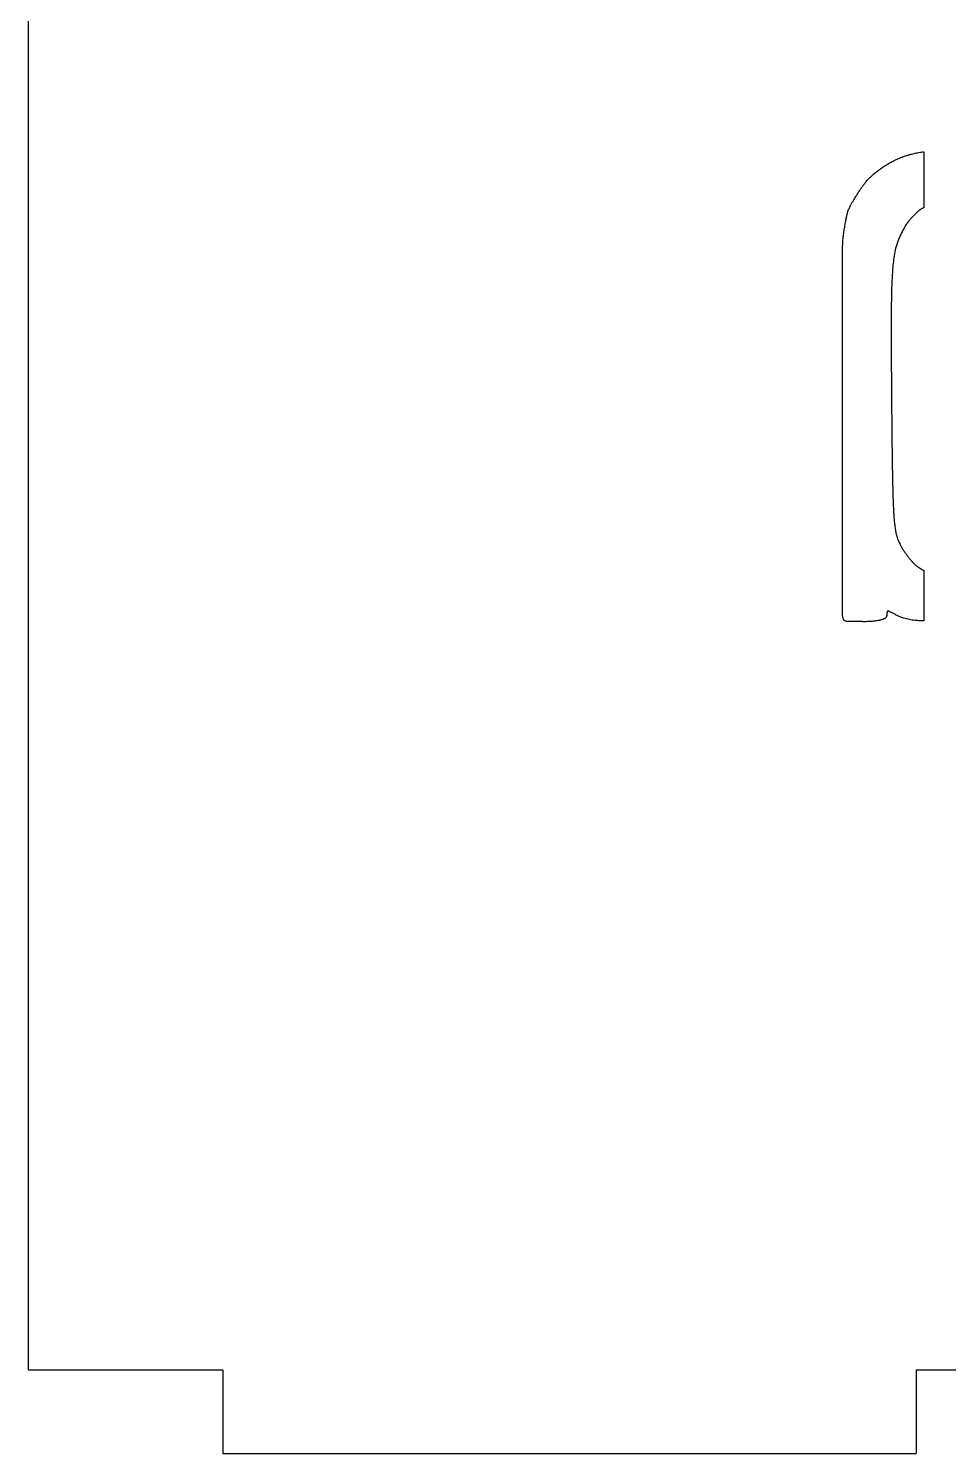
# Model space of a CAD drawing. Extents: x 0 to 436, y 0 to 625.
# Drawn here: x 149.9 to 216.2, y 148.2 to 251 of the extents above; entities that cross this region are included whole.
import ezdxf

# ---------------------------------------------------------------- set-up
doc = ezdxf.new("R2010")
doc.units = 0
doc.layers.add('Capa_1', color=7, linetype='CONTINUOUS')

msp = doc.modelspace()

# ---------------------------------------------------------------- linework, layer by layer
at = {"layer": 'Capa_1', "color": 7}
for p, q in [((149.850675, 154.197142), (149.850675, 304.197133)), ((214.380806, 242.092826), (214.380806, 238.063229)), ((208.539551, 235.034844), (208.548187, 235.637727)), ((208.541132, 208.612042), (208.539438, 235.034844)), ((214.380806, 211.914719), (214.380806, 208.264316)), ((214.380806, 208.264316), (214.22623, 208.261494)), ((163.850676, 154.197142), (149.850675, 154.197142)), ((163.850676, 154.197142), (163.850676, 148.197126)), ((271.850675, 154.197142), (213.850674, 154.197142)), ((213.850674, 154.197142), (213.850674, 148.197126)), ((163.850676, 148.197126), (213.850674, 148.197126))]:
    msp.add_line(p, q, dxfattribs=at)
for points, knots in [([(208.548196, 235.637727), (208.554921, 235.693914), (208.568369, 235.806273), (208.588995, 235.974714), (208.618255, 236.20324), (208.658914, 236.491581), (208.714959, 236.839499), (208.775769, 237.170514), (208.840654, 237.484233), (208.918414, 237.777427), (209.013253, 238.03629), (209.123968, 238.258062), (209.234781, 238.449165), (209.358238, 238.647426), (209.488351, 238.855967), (209.625641, 239.074335), (209.761103, 239.287142), (209.895164, 239.494286), (210.031448, 239.693229), (210.181362, 239.89209), (210.34965, 240.086391), (210.535258, 240.275606), (210.744131, 240.46694), (210.976205, 240.659178), (211.231946, 240.850451), (211.494228, 241.028941), (211.761595, 241.195888), (212.033865, 241.350658), (212.32873, 241.501645), (212.647347, 241.645194), (212.990379, 241.777278), (213.336126, 241.888086), (213.683355, 241.976918), (214.030247, 242.046727), (214.26398, 242.077464), (214.380806, 242.092826)], [0, 0, 0, 0, 0.169766, 0.339481, 0.509098, 0.860935, 1.213012, 1.56622, 1.870547, 2.173886, 2.475519, 2.695635, 2.916639, 3.138047, 3.396286, 3.654051, 3.911862, 4.153078, 4.394244, 4.635165, 4.899781, 5.164762, 5.429898, 5.74923, 6.068409, 6.387613, 6.700721, 7.013792, 7.326879, 7.694222, 8.061631, 8.429062, 8.782745, 9.136403, 9.489816, 9.489816, 9.489816, 9.489816]), ([(214.380806, 238.063229), (214.370352, 238.057835), (214.349461, 238.047053), (214.318437, 238.030315), (214.219802, 237.974879), (214.060178, 237.868396), (213.852685, 237.695505), (213.661328, 237.508386), (213.482221, 237.313393), (213.316062, 237.111266), (213.154439, 236.890159), (213.000232, 236.648663), (212.854163, 236.387375), (212.720369, 236.117085), (212.59732, 235.839552), (212.487503, 235.554705), (212.369493, 235.188534), (212.266367, 234.73462), (212.189764, 234.194224), (212.125139, 233.469603), (212.075025, 232.563032), (212.049234, 231.475822), (212.040704, 230.078206), (212.039216, 228.369064), (212.047622, 226.348125), (212.060743, 224.578924), (212.073801, 223.061894), (212.086299, 221.79714), (212.099383, 220.657412), (212.112691, 219.642635), (212.127317, 218.752794), (212.14446, 217.961834), (212.163634, 217.269798), (212.185366, 216.676766), (212.21125, 216.156755), (212.239836, 215.709774), (212.272424, 215.335888), (212.312678, 215.008384), (212.358269, 214.727605), (212.407665, 214.494004), (212.467546, 214.280782), (212.53722, 214.088895), (212.610985, 213.917005), (212.700693, 213.733396), (212.807236, 213.539108), (212.93173, 213.335449), (213.064713, 213.136809), (213.204982, 212.942709), (213.352998, 212.753629), (213.498089, 212.583089), (213.638589, 212.430391), (213.775472, 212.297379), (213.91887, 212.179767), (214.068242, 212.077917), (214.223865, 211.997562), (214.32215, 211.930232), (214.380009, 211.91519), (214.380483, 211.91528), (214.380789, 211.915301), (214.380953, 211.915312)], [0, 0, 0, 0, 0.035291, 0.070526, 0.105746, 0.374724, 0.644498, 0.914955, 1.177068, 1.438465, 1.699504, 1.998249, 2.297461, 2.597103, 2.902727, 3.207924, 3.512524, 4.056185, 4.601782, 5.148842, 6.238256, 7.324986, 8.41108, 10.431133, 12.452397, 14.47393, 15.738879, 17.003654, 18.268376, 19.158287, 20.048243, 20.938252, 21.53171, 22.125135, 22.718506, 23.093618, 23.468762, 23.844263, 24.083234, 24.321934, 24.560208, 24.746963, 24.93397, 25.121096, 25.359821, 25.598434, 25.836955, 26.076784, 26.316714, 26.55714, 26.748311, 26.939076, 27.129169, 27.304207, 27.479809, 27.655693, 27.656192, 27.656623, 27.657116, 27.657116, 27.657116, 27.657116]), ([(214.22623, 208.262228), (214.162734, 208.264691), (214.035786, 208.269615), (213.845573, 208.28037), (213.650726, 208.29796), (213.451913, 208.326675), (213.249836, 208.367285), (213.055248, 208.417274), (212.868497, 208.475452), (212.690144, 208.541902), (212.536501, 208.610099), (212.406788, 208.676476), (212.298313, 208.734797), (212.199852, 208.787375), (212.110347, 208.832592), (212.029904, 208.872159), (211.961104, 208.905973), (211.904427, 208.934044), (211.858629, 208.951869), (211.824271, 208.957347), (211.804341, 208.95715), (211.798491, 208.956923), (211.793161, 208.957424), (211.788349, 208.956583), (211.78441, 208.954872), (211.78061, 208.954129), (211.777051, 208.953469), (211.774385, 208.951419), (211.771454, 208.949689), (211.769267, 208.947235), (211.766622, 208.945599), (211.76414, 208.943498), (211.761955, 208.940726), (211.759663, 208.937727), (211.757301, 208.934262), (211.755089, 208.930169), (211.752841, 208.925554), (211.749519, 208.917713), (211.745722, 208.906463), (211.742134, 208.891687), (211.739006, 208.874581), (211.736201, 208.855201), (211.733937, 208.833562), (211.732226, 208.809801), (211.731422, 208.783933), (211.730899, 208.755988), (211.730331, 208.727456), (211.729127, 208.698357), (211.726426, 208.66879), (211.721819, 208.639813), (211.714743, 208.611665), (211.705391, 208.584519), (211.693591, 208.558197), (211.679435, 208.532974), (211.662961, 208.509119), (211.644063, 208.48641), (211.622655, 208.465191), (211.59909, 208.445451), (211.573139, 208.426871), (211.544919, 208.409634), (211.514633, 208.393736), (211.481896, 208.37897), (211.446803, 208.365395), (211.40952, 208.352845), (211.352318, 208.335827), (211.274985, 208.315206), (211.177074, 208.293085), (211.06721, 208.271756), (210.945374, 208.251751), (210.811568, 208.233783), (210.663964, 208.218383), (210.502558, 208.206789), (210.327475, 208.199902), (210.186699, 208.198263), (210.080359, 208.198379), (210.008433, 208.198846), (209.910025, 208.202397), (209.785008, 208.203202), (209.633478, 208.204588), (209.487484, 208.205496), (209.347082, 208.208884), (209.212216, 208.211507), (209.122316, 208.213674), (209.077365, 208.214758)], [0, 0, 0, 0, 0.190632, 0.381125, 0.571498, 0.777364, 0.983422, 1.189554, 1.379807, 1.56998, 1.760235, 1.883708, 2.007033, 2.129717, 2.21855, 2.307851, 2.398657, 2.448538, 2.497582, 2.545655, 2.551511, 2.557373, 2.563211, 2.567485, 2.571866, 2.576012, 2.579121, 2.582538, 2.585919, 2.589311, 2.592264, 2.59521, 2.599017, 2.602813, 2.606544, 2.611581, 2.616751, 2.621944, 2.637118, 2.652304, 2.667524, 2.689274, 2.711032, 2.732781, 2.760727, 2.788661, 2.816633, 2.846339, 2.876012, 2.905658, 2.934264, 2.962972, 2.991686, 3.020685, 3.049623, 3.078538, 3.10919, 3.13992, 3.170665, 3.204854, 3.239041, 3.273215, 3.312536, 3.351871, 3.3912, 3.491559, 3.591911, 3.692276, 3.827264, 3.962254, 4.097239, 4.27242, 4.447619, 4.622816, 4.694733, 4.766646, 4.838578, 4.990125, 5.141666, 5.293203, 5.428099, 5.562986, 5.697877, 5.697877, 5.697877, 5.697877]), ([(209.077329, 208.212218), (209.0425, 208.208845), (208.973534, 208.202167), (208.869999, 208.201862), (208.780974, 208.22027), (208.710806, 208.253467), (208.658055, 208.291064), (208.607311, 208.345047), (208.570534, 208.421615), (208.55107, 208.51511), (208.544484, 208.579323), (208.541132, 208.612014)], [0, 0, 0, 0, 0.104964, 0.207847, 0.30962, 0.374457, 0.439437, 0.502948, 0.594725, 0.689777, 0.788352, 0.788352, 0.788352, 0.788352])]:
    msp.add_open_spline(points, degree=3, knots=knots, dxfattribs=at)

doc.saveas('drawing.dxf')
